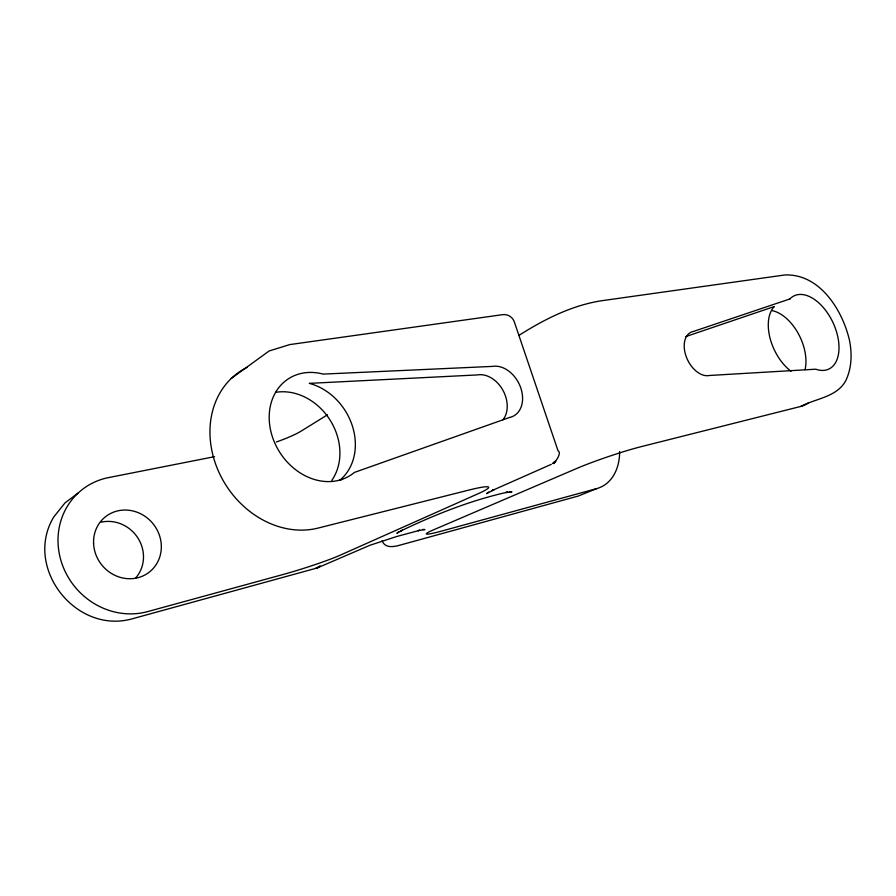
<?xml version="1.0" encoding="UTF-8"?>
<svg xmlns="http://www.w3.org/2000/svg" width="896" height="896" viewBox="0 0 896 896"><rect width="100%" height="100%" fill="white"/><g stroke="black" fill="none" stroke-linecap="round" stroke-linejoin="round"><path stroke-width="1.34" d="M555.845 461.406L552.955 463.21L555.106 461.283C548.341 469.515 563.707 453.97 558.04 450.8L514.226 321.619C512.59 316.982 507.573 313.902 502.701 314.653L289.688 344.602L269.091 351.008L231.269 378.448M318.853 567.213L320.275 565.97L316.019 568.176L318.091 567.515M553.571 463.299L554.68 462.022L553.19 463.49M488.634 491.982L486.674 493.64L494.01 489.675L492.083 490.549L551.331 464.318M398.686 531.798L396.872 533.322L402.427 530.219L400.568 531.059C434.885 514.64 470.445 500.427 507.651 492.117L505.646 492.554L511.974 491.893L509.533 491.736M77.974 493.181L65.061 502.846L53.715 517.037C23.274 567.65 76.014 634.816 132.373 618.766L317.162 567.974L370.07 545.216L396.592 536.536L419.798 530.275L418.051 530.645L424.928 529.57L422.71 529.413M327.555 414.747L301.381 430.965A44.912 7.683 -16.8 0 1 276.315 441.997M518.885 335.451C544.062 319.446 571.334 305.57 601.093 300.81L784.974 274.949C819.974 273.706 842.52 310.218 849.498 340.379C852.174 353.931 851.782 368.245 845.678 380.845C836.651 397.242 815.696 398.44 800.733 406.448L641.178 446.656A46.928 3.528 -18.7 0 0 576.733 468.462L433.653 529.782A40.701 2.688 -18.2 0 0 442.165 530.936L596.646 488.622A53.446 38.046 65.2 0 0 619.64 451.517M596.646 488.622L578.256 496.037L405.888 543.525C398.563 545.294 385.974 550.749 382.088 540.725M342.541 479.214L339.898 480.155A56.403 46.805 57.2 0 0 352.464 426.25A56.403 46.805 57.2 0 0 309.299 383.365L477.389 374.92A26.835 20.003 61.9 0 1 502.69 389.85A26.835 20.003 61.9 0 1 502.97 419.776M685.776 336.582L774.267 306.566A40.029 23.71 64.8 0 0 791.022 371.258M214.547 456.669L108.483 477.613A70.661 65.845 50.4 0 0 60.906 560.403A70.661 65.845 50.4 0 0 147.717 611.587L282.554 574.65A45.494 3.248 -17.7 0 0 340.334 555.128L478.24 493.662A52.472 4.469 -18.1 0 0 469.258 489.978L318.08 528.08A88.659 74.379 57 0 1 218.378 471.016A88.659 74.379 57 0 1 247.341 367.27M275.666 392.336A55.373 46.424 57 0 1 329.885 419.787A55.373 46.424 57 0 1 331.834 480.346M101.293 522.144A34.384 32.346 48.6 0 1 138.253 538.574A34.384 32.346 48.6 0 1 135.576 578.11M808.64 402.763A63.235 38.058 64.8 0 1 800.733 406.448M772.262 310.643A39.514 23.778 64.8 0 1 805.09 369.6M509.555 417.469L354.368 472.438A57.366 47.13 57.4 0 1 272.194 436.218A57.366 47.13 57.4 0 1 323.109 374.102L492.43 366.397A27.238 20.07 61.9 0 1 520.845 388.125A27.238 20.07 61.9 0 1 509.555 417.469M789.869 298.95L693.526 331.419A23.598 15.064 64.1 0 0 686.123 356.384A23.598 15.064 64.1 0 0 709.262 375.491L815.741 369.197A40.51 23.643 64.7 0 0 835.218 327.925A40.51 23.643 64.7 0 0 789.869 298.95M93.587 543.693A35.314 32.894 50.4 0 0 145.813 574.482A35.314 32.894 50.4 0 0 142.923 514.998A35.314 32.894 50.4 0 0 93.587 543.693"/></g></svg>
